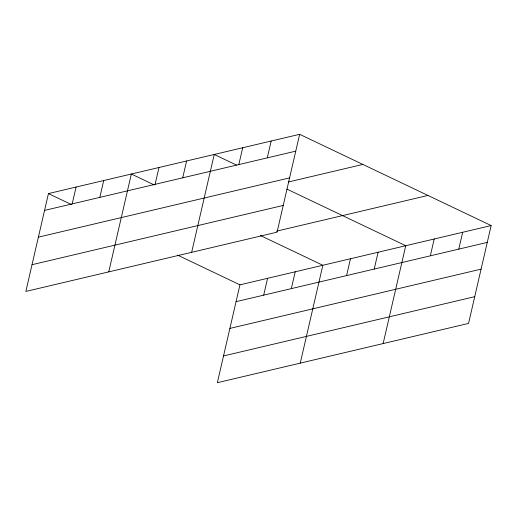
<?xml version="1.0" encoding="UTF-8"?>
<svg xmlns="http://www.w3.org/2000/svg" width="517" height="517" viewBox="0 0 517 517"><rect width="100%" height="100%" fill="white"/><g stroke="black" fill="none" stroke-linecap="round" stroke-linejoin="round"><path stroke-width="0.78" d="M299.647 134.31L48.443 193.584L25.85 291.439L277.054 232.165L299.647 134.31L491.15 225.561L468.557 323.416L217.353 382.69L239.946 284.835L491.15 225.561M72.186 203.898L76.077 187.064M99.82 197.378L103.704 180.543M108.744 271.884L131.337 174.029L154.318 184.976M155.087 184.343L158.971 167.508M182.714 177.822L186.605 160.987M191.645 252.322L214.238 154.467L236.495 165.072M238.815 164.58L242.706 147.746M267.289 157.866L271.173 141.031M263.696 295.149L267.58 278.314M291.323 288.628L295.213 271.793M300.254 363.128L322.847 265.273L260.368 235.5M346.59 275.587L350.474 258.752M374.224 269.066L378.108 252.231M383.149 343.566L405.742 245.711L286.838 189.06M430.325 255.831L434.209 238.996M458.792 249.11L462.683 232.275M44.552 210.419L295.756 151.145M38.381 237.154L289.585 177.887M288.202 182.036L362.844 164.425M32.022 264.704L283.226 205.43M276.537 231.177L427.953 195.445M236.062 301.663L487.266 242.395M229.891 328.405L481.088 269.131M223.531 355.948L474.729 296.68M48.443 193.584L71.424 204.538M177.467 255.062L239.946 284.835"/></g></svg>
